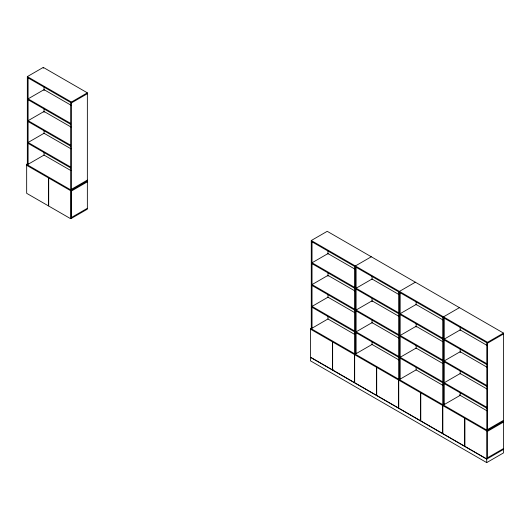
<?xml version="1.0" encoding="UTF-8"?>
<svg xmlns="http://www.w3.org/2000/svg" width="530" height="530" viewBox="0 0 530 530"><rect width="100%" height="100%" fill="white"/><g stroke="black" fill="none" stroke-linecap="round" stroke-linejoin="round"><path stroke-width="0.79" d="M44.043 152.614L44.043 155.078L28.097 164.287L27.341 163.856L27.341 76.605L43.288 67.396L87.357 92.836L87.357 209.165L71.411 218.373L71.411 190.171M27.341 76.605L71.411 102.045L87.357 92.836M87.357 93.711L71.411 102.919L27.341 77.473M87.357 180.962L70.569 190.654L26.5 165.208L26.5 164.34L27.898 163.531M26.5 164.34L70.569 189.78L87.357 180.087M71.411 191.038L87.357 181.83M71.411 217.505L87.357 208.297M48.7 178.027L48.7 206.037L70.569 218.665L71.325 218.227L71.325 190.217M354.941 334.576L327.931 318.981L312.031 328.216L311.276 327.779L311.276 240.527L327.222 231.319L503.5 333.092L503.5 452.911L486.712 462.604L310.434 360.831L310.434 357.346L486.712 459.119L503.5 449.427M371.292 256.765L355.345 265.974L355.345 353.225M415.361 282.205L399.415 291.414L399.415 378.665M355.902 352.9L354.504 353.709L354.504 382.594L332.635 369.966L332.635 341.956M354.59 266.411L354.59 352.788L356.1 353.662L372.047 344.454L372.047 341.983M310.6 329.236L310.6 357.246L332.469 369.874L333.224 369.436M459.43 307.652L443.484 316.86L443.484 404.112M399.971 378.347L398.573 379.149L398.573 408.034L376.704 395.413L376.704 367.396M398.659 291.851L398.659 378.228L400.17 379.102L416.116 369.894L416.116 367.429M311.276 240.527L487.554 342.3L503.5 333.092M503.5 333.966L487.554 343.175L311.276 241.402M444.041 403.787L442.643 404.595L442.643 433.48L420.774 420.853L420.774 392.843M442.729 317.298L442.729 403.675L444.239 404.549L460.186 395.34L460.186 392.869M503.5 421.217L486.712 430.91L310.434 329.137L310.434 328.262L486.712 430.035L503.5 420.343M487.554 431.301L503.5 422.092M487.554 457.761L503.5 448.552M464.843 418.283L464.843 446.3L486.712 458.92L487.467 458.49M71 105.218L44.043 89.656L28.097 98.865L70.656 123.43M354.934 269.141L327.977 253.585L312.031 262.787L354.59 287.359M399.004 294.587L372.047 279.025L356.1 288.234L398.659 312.806M443.073 320.027L416.116 304.472L400.17 313.674L442.729 338.246M487.143 345.474L460.186 329.912L444.239 339.12L486.798 363.693M28.097 99.733L70.656 124.305M312.031 263.662L354.59 288.234M356.1 289.108L398.659 313.674M400.17 314.548L442.729 339.12M444.239 339.995L486.798 364.56M71 127.028L44.043 111.466L28.097 120.674L70.656 145.24M354.934 290.95L327.977 275.388L312.031 284.597L354.59 309.169M399.004 316.397L372.047 300.835L356.1 310.043L398.659 334.615M443.073 341.837L416.116 326.275L400.17 335.483L442.729 360.055M487.143 367.283L460.186 351.721L444.239 360.93L486.798 385.502M28.097 121.542L70.656 146.114M312.031 285.471L354.59 310.043M356.1 310.911L398.659 335.483M400.17 336.358L442.729 360.93M444.239 361.798L486.798 386.37M71 148.831L44.043 133.275L28.097 142.477L70.656 167.049M354.934 312.76L327.977 297.197L312.031 306.406L354.59 330.978M399.004 338.206L372.047 322.644L356.1 331.853L398.659 356.425M443.073 363.646L416.116 348.084L400.17 357.293L442.729 381.865M487.143 389.093L460.186 373.531L444.239 382.74L486.798 407.312M28.097 143.352L70.656 167.924M312.031 307.281L354.59 331.853M356.1 332.721L398.659 357.293M400.17 358.167L442.729 382.74M444.239 383.607L486.798 408.179M43.997 155.058L71.007 170.647M372 344.427L399.01 360.022M416.07 369.867L443.08 385.462M459.43 394.903L487.149 410.909M487.554 342.3L487.554 429.552L486.798 429.115L486.798 342.738M487.554 430.426L487.554 458.629M486.712 430.035L486.712 458.92M486.712 459.119L486.712 462.604M464.677 418.19L464.677 446.2L442.808 433.58L442.808 405.563M460.186 327.056L460.186 330.349M460.186 348.449L460.186 352.563M460.186 370.662L460.186 373.948M444.239 318.166L444.239 404.549M420.608 392.743L420.608 420.76L398.739 408.133L398.739 380.123M416.116 301.616L416.116 304.902M416.116 323.823L416.116 327.116M416.116 345.216L416.116 348.508M400.17 292.726L400.17 379.102M376.538 367.303L376.538 395.314L354.669 382.693L354.669 354.676M372.047 276.17L372.047 279.462M372.047 298.383L372.047 301.676M372.047 319.775L372.047 323.061M356.1 267.279L356.1 353.662M332.469 341.857L332.469 369.874M327.977 250.73L327.977 254.016M327.977 272.937L327.977 276.229M327.977 294.329L327.977 297.621M327.977 316.543L327.977 319.007M312.031 241.839L312.031 328.216M71.411 102.045L71.411 189.296L70.656 188.859L70.656 102.482M70.569 189.78L70.569 218.665M48.535 177.934L48.535 205.945L26.666 193.317L26.666 165.307M44.043 86.801L44.043 90.524M44.043 108.193L44.043 112.3M44.043 130.4L44.043 133.692M43.288 67.396L43.288 68.264M28.097 77.91L28.097 164.287"/></g></svg>
